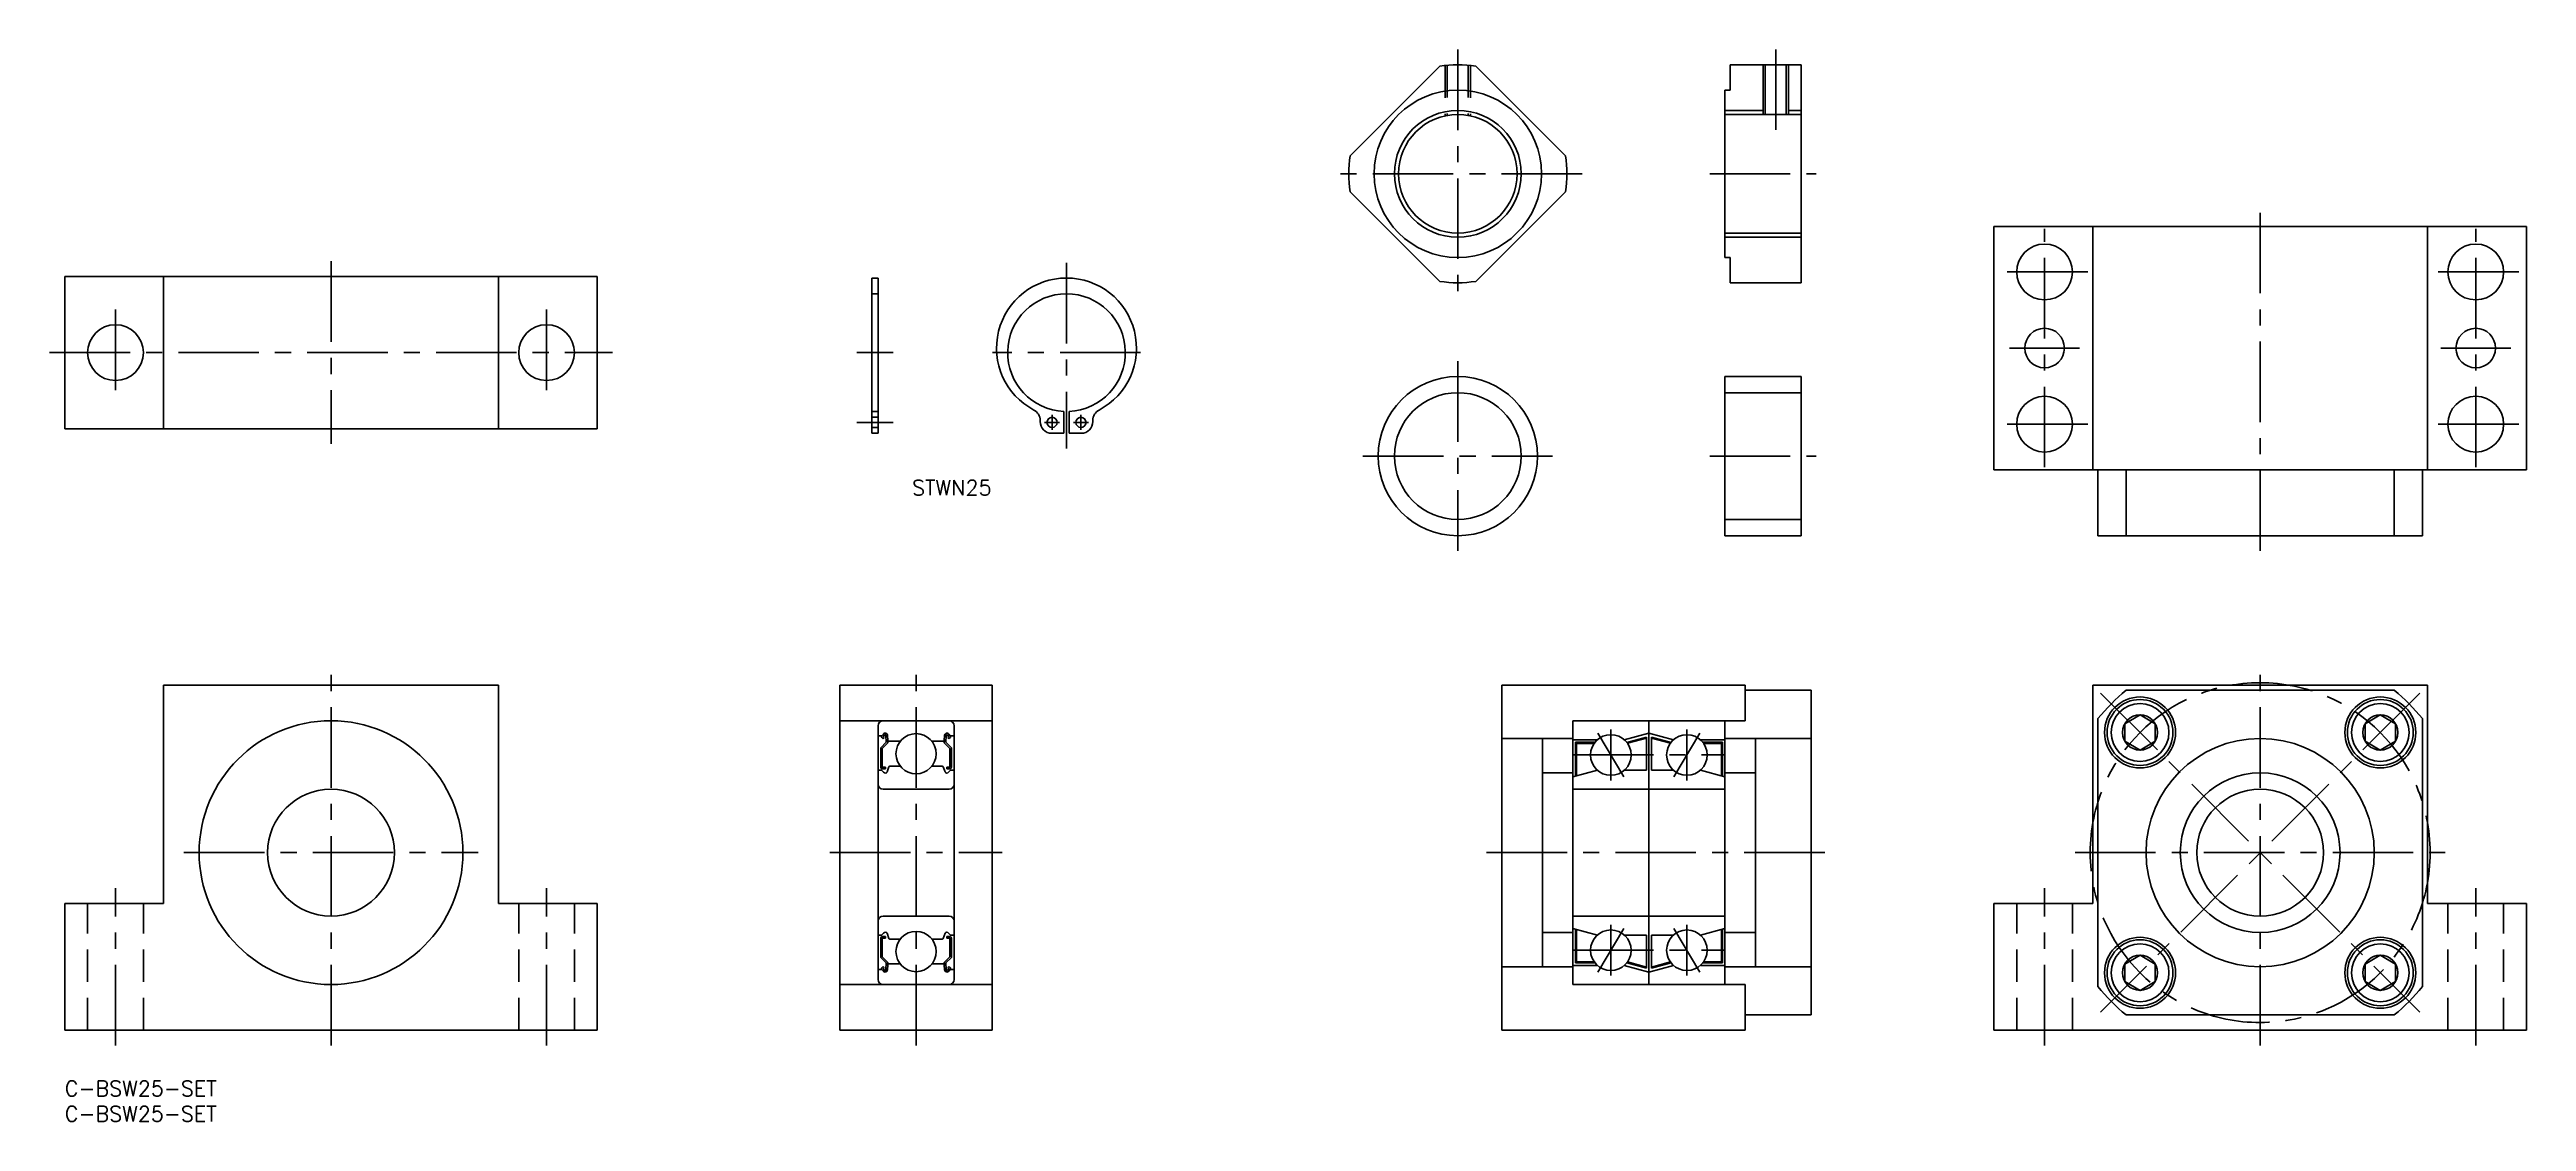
# Model space of a CAD drawing. Extents: x -3 to 485, y -8 to 203.
import ezdxf

# ---------------------------------------------------------------- set-up
doc = ezdxf.new("R2010")
doc.units = 0
doc.header["$LTSCALE"] = 0.5
doc.linetypes.add('CENTER', pattern=[50.8, 31.75, -6.35, 6.35, -6.35])
doc.linetypes.add('DASHED', pattern=[19.05, 12.7, -6.35])
for name, color, linetype in [('MSM_CENTER', 1, 'CENTER'), ('MSM_CONTINUOUS', 7, 'CONTINUOUS'), ('MSM_DASHED', 4, 'DASHED'), ('MSM_NARROW', 5, 'CONTINUOUS'), ('MSM_PART_NUMBER', 7, 'CONTINUOUS')]:
    doc.layers.add(name, color=color, linetype=linetype)
doc.styles.get("Standard").update_dxf_attribs({"font": 'txt.shx', "height": 3, "bigfont": 'bigfont.shx'})

# ---------------------------------------------------------------- blocks, each defined once
blk = doc.blocks.new('*U1')
at = {"layer": 'MSM_PART_NUMBER'}
blk.add_text('C-BSW25-SET', height=3, dxfattribs=at).set_placement((0, -3))
blk = doc.blocks.new('*U2')
at = {"layer": 'MSM_PART_NUMBER'}
blk.add_text('C-BSW25-SET', height=3, dxfattribs=at).set_placement((0, -8))
blk = doc.blocks.new('*U3')
at = {"layer": 'MSM_PART_NUMBER'}
blk.add_text('STWN25', height=3, dxfattribs=at).set_placement((167.06, 115.46))

msp = doc.modelspace()

# ---------------------------------------------------------------- linework, layer by layer
at = {"layer": 'MSM_CENTER'}
for p, q in [((274.66, 203.34), (274.66, 154.34)), ((337.34, 187.52), (337.34, 203.34)), ((299.16, 178.84), (250.16, 178.84)), ((324.34, 178.84), (345.34, 178.84)), ((432.86, 104.48), (432.86, 171.48)), ((390.36, 120.98), (390.36, 167.98)), ((475.36, 120.98), (475.36, 167.98)), ((52.5, 161.58), (52.5, 125.58)), ((197.51, 161.28), (197.51, 124.68)), ((398.86, 159.48), (381.86, 159.48)), ((483.86, 159.48), (466.86, 159.48)), ((10, 152.08), (10, 135.08)), ((95, 152.08), (95, 135.08)), ((-3, 143.58), (108, 143.58)), ((163.35, 143.58), (156.15, 143.58)), ((212.11, 143.58), (182.91, 143.58)), ((274.66, 141.88), (274.66, 104.48)), ((397.26, 144.48), (383.46, 144.48)), ((482.26, 144.48), (468.46, 144.48)), ((163.35, 129.83), (156.15, 129.83)), ((196.16, 129.83), (193.16, 129.83)), ((194.66, 128.33), (194.66, 131.33)), ((201.86, 129.83), (198.86, 129.83)), ((200.36, 128.33), (200.36, 131.33)), ((398.86, 129.48), (381.86, 129.48)), ((483.86, 129.48), (466.86, 129.48)), ((255.96, 123.18), (293.36, 123.18)), ((324.34, 123.18), (345.34, 123.18)), ((52.5, 7), (52.5, 81)), ((167.85, 7), (167.85, 81)), ((432.86, 7), (432.86, 81.5)), ((401.4, 76.47), (464.33, 13.53)), ((464.33, 76.47), (401.4, 13.53)), ((302.27, 68.54), (307.4, 59.96)), ((304.84, 69.25), (304.84, 59.25)), ((322.4, 68.54), (317.27, 59.96)), ((319.84, 69.25), (319.84, 59.25)), ((297.34, 64.25), (327.34, 64.25)), ((23.5, 45), (81.5, 45)), ((150.85, 45), (184.85, 45)), ((280.34, 45), (347.34, 45)), ((396.36, 45), (469.36, 45)), ((10, 7), (10, 38)), ((95, 7), (95, 38)), ((390.36, 7), (390.36, 38)), ((475.36, 7), (475.36, 38)), ((302.27, 21.46), (307.4, 30.04)), ((304.84, 20.75), (304.84, 30.75)), ((322.4, 21.46), (317.27, 30.04)), ((319.84, 20.75), (319.84, 30.75)), ((297.34, 25.75), (327.34, 25.75))]:
    msp.add_line(p, q, dxfattribs=at)
msp.add_circle((432.86, 45), 33.5, dxfattribs=at)
at = {"layer": 'MSM_CONTINUOUS'}
for p, q in [((328.34, 200.34), (342.34, 200.34)), ((328.34, 195.34), (328.34, 200.34)), ((335.27, 200.34), (335.27, 190.52)), ((339.4, 200.34), (339.4, 190.52)), ((342.34, 157.34), (342.34, 200.34)), ((271.12, 200.04), (253.45, 182.38)), ((295.87, 182.38), (278.2, 200.04)), ((327.34, 162.34), (327.34, 195.34)), ((327.34, 195.34), (328.34, 195.34)), ((327.34, 190.52), (342.34, 190.52)), ((271.12, 157.63), (253.45, 175.29)), ((295.87, 175.29), (278.2, 157.63)), ((327.34, 167.15), (342.34, 167.15)), ((485.36, 168.48), (380.36, 168.48)), ((380.36, 120.48), (380.36, 168.48)), ((399.86, 120.48), (399.86, 168.48)), ((465.86, 120.48), (465.86, 168.48)), ((485.36, 120.48), (485.36, 168.48)), ((327.34, 162.34), (328.34, 162.34)), ((328.34, 157.34), (328.34, 162.34)), ((0, 128.58), (0, 158.58)), ((105, 158.58), (0, 158.58)), ((19.5, 128.58), (19.5, 158.58)), ((85.5, 128.58), (85.5, 158.58)), ((105, 128.58), (105, 158.58)), ((159.15, 158.28), (159.15, 127.68)), ((160.35, 158.28), (159.15, 158.28)), ((160.35, 158.28), (160.35, 127.68)), ((328.34, 157.34), (342.34, 157.34)), ((327.34, 138.88), (342.34, 138.88)), ((327.34, 138.88), (327.34, 107.48)), ((342.34, 138.88), (342.34, 107.48)), ((197.01, 131.99), (197.01, 127.68)), ((198.01, 131.99), (198.01, 127.68)), ((342.34, 135.68), (327.34, 135.68)), ((105, 128.58), (0, 128.58)), ((160.35, 127.68), (159.15, 127.68)), ((192.31, 130.23), (192.31, 129.98)), ((197.01, 127.68), (194.61, 127.68)), ((200.41, 127.68), (198.01, 127.68)), ((202.71, 130.23), (202.71, 129.98)), ((485.36, 120.48), (380.36, 120.48)), ((400.86, 107.48), (400.86, 120.48)), ((406.44, 107.48), (406.44, 120.48)), ((459.29, 107.48), (459.29, 120.48)), ((464.86, 107.48), (464.86, 120.48)), ((342.34, 110.68), (327.34, 110.68)), ((327.34, 107.48), (342.34, 107.48)), ((464.86, 107.48), (400.86, 107.48)), ((19.5, 78), (85.5, 78)), ((19.5, 35), (19.5, 78)), ((85.5, 35), (85.5, 78)), ((152.85, 10), (152.85, 78)), ((182.85, 78), (152.85, 78)), ((182.85, 10), (182.85, 78)), ((283.34, 78), (331.34, 78)), ((283.34, 10), (283.34, 78)), ((331.34, 71), (331.34, 78)), ((344.34, 77), (331.34, 77)), ((344.34, 13), (344.34, 77)), ((399.86, 35), (399.86, 78)), ((399.86, 78), (465.86, 78)), ((459.29, 77), (406.44, 77)), ((465.86, 35), (465.86, 78)), ((182.85, 71), (152.85, 71)), ((160.35, 70), (160.35, 20)), ((161.13, 68.05), (161.41, 68.39)), ((174.57, 68.05), (174.28, 68.39)), ((175.35, 70), (175.35, 20)), ((297.34, 71), (331.34, 71)), ((297.34, 19), (297.34, 71)), ((307.48, 67.25), (312.34, 68.55)), ((312.34, 71), (312.34, 19)), ((317.19, 67.25), (312.34, 68.55)), ((327.34, 19), (327.34, 71)), ((400.86, 18.58), (400.86, 71.42)), ((409.17, 72.15), (406.17, 70.42)), ((406.17, 70.42), (406.17, 66.96)), ((412.17, 70.42), (409.17, 72.15)), ((412.17, 66.96), (412.17, 70.42)), ((456.55, 72.15), (453.55, 70.42)), ((453.55, 70.42), (453.55, 66.96)), ((459.55, 70.42), (456.55, 72.15)), ((459.55, 66.96), (459.55, 70.42)), ((464.86, 18.58), (464.86, 71.42)), ((160.55, 68.05), (161.13, 68.05)), ((161.98, 66.75), (160.88, 65.65)), ((160.88, 65.65), (160.88, 61.85)), ((161.39, 67.43), (161.16, 67.63)), ((162.28, 66.63), (161.18, 65.53)), ((161.18, 65.53), (161.18, 61.85)), ((161.36, 67.86), (161.64, 68.19)), ((161.58, 67.66), (161.36, 67.86)), ((161.39, 67.43), (161.58, 67.66)), ((161.92, 68.1), (161.98, 66.75)), ((162.22, 68.13), (162.31, 67.13)), ((162.28, 67.48), (162.28, 66.63)), ((162.5, 66.95), (164.72, 66.95)), ((173.19, 66.95), (170.97, 66.95)), ((173.47, 68.13), (173.39, 67.13)), ((173.42, 67.48), (173.42, 66.63)), ((173.42, 66.63), (174.52, 65.53)), ((173.77, 68.1), (173.72, 66.75)), ((173.72, 66.75), (174.82, 65.65)), ((174.34, 67.86), (174.05, 68.19)), ((174.11, 67.66), (174.34, 67.86)), ((174.3, 67.43), (174.11, 67.66)), ((174.3, 67.43), (174.53, 67.63)), ((174.52, 65.53), (174.52, 61.85)), ((175.15, 68.05), (174.57, 68.05)), ((174.82, 65.65), (174.82, 61.85)), ((283.34, 67.5), (297.34, 67.5)), ((291.34, 67.5), (291.34, 22.5)), ((302.19, 67.25), (297.34, 67.25)), ((297.84, 66.75), (297.84, 60.08)), ((301.71, 66.75), (297.84, 66.75)), ((298.04, 66.55), (298.04, 60.14)), ((301.56, 66.55), (298.04, 66.55)), ((307.97, 66.73), (311.84, 67.77)), ((308.1, 66.56), (311.84, 67.56)), ((311.84, 67.77), (311.84, 61.25)), ((312.84, 67.77), (312.84, 61.25)), ((316.7, 66.73), (312.84, 67.77)), ((316.57, 66.56), (312.84, 67.56)), ((322.48, 67.25), (327.34, 67.25)), ((322.96, 66.75), (326.84, 66.75)), ((323.11, 66.55), (326.64, 66.55)), ((326.64, 66.55), (326.64, 60.14)), ((326.84, 66.75), (326.84, 60.08)), ((327.34, 67.5), (344.34, 67.5)), ((333.34, 67.5), (333.34, 22.5)), ((406.17, 66.96), (409.17, 65.22)), ((409.17, 65.22), (412.17, 66.96)), ((453.55, 66.96), (456.55, 65.22)), ((456.55, 65.22), (459.55, 66.96)), ((160.55, 61.25), (161.05, 61.25)), ((161.05, 61.25), (161.42, 60.88)), ((161.8, 61.85), (161.18, 61.85)), ((161.18, 61.55), (161.8, 61.55)), ((161.8, 61.55), (161.8, 61.85)), ((162.13, 60.9), (162.5, 61.92)), ((162.69, 62.05), (164.72, 62.05)), ((173, 62.05), (170.97, 62.05)), ((173.56, 60.9), (173.19, 61.92)), ((173.9, 61.85), (174.52, 61.85)), ((173.9, 61.55), (173.9, 61.85)), ((174.52, 61.55), (173.9, 61.55)), ((174.65, 61.25), (174.27, 60.88)), ((175.15, 61.25), (174.65, 61.25)), ((291.34, 60.75), (297.34, 60.75)), ((302.19, 61.25), (297.34, 59.95)), ((311.84, 61.25), (307.48, 61.25)), ((312.84, 61.25), (317.19, 61.25)), ((322.48, 61.25), (327.34, 59.95)), ((327.34, 60.75), (333.34, 60.75)), ((161.35, 57.5), (174.35, 57.5)), ((297.34, 57.5), (327.34, 57.5)), ((0, 10), (0, 35)), ((0, 35), (19.5, 35)), ((85.5, 35), (105, 35)), ((105, 10), (105, 35)), ((380.36, 10), (380.36, 35)), ((380.36, 35), (399.86, 35)), ((465.86, 35), (485.36, 35)), ((485.36, 10), (485.36, 35)), ((161.35, 32.5), (174.35, 32.5)), ((297.34, 32.5), (327.34, 32.5)), ((302.19, 28.75), (297.34, 30.05)), ((297.84, 23.25), (297.84, 29.92)), ((298.04, 23.45), (298.04, 29.86)), ((322.48, 28.75), (327.34, 30.05)), ((326.64, 23.45), (326.64, 29.86)), ((326.84, 23.25), (326.84, 29.92)), ((160.55, 28.75), (161.05, 28.75)), ((160.88, 24.35), (160.88, 28.15)), ((161.05, 28.75), (161.42, 29.12)), ((161.18, 28.45), (161.8, 28.45)), ((161.18, 24.47), (161.18, 28.15)), ((161.8, 28.15), (161.18, 28.15)), ((162.28, 23.37), (161.18, 24.47)), ((161.8, 28.45), (161.8, 28.15)), ((162.13, 29.1), (162.5, 28.08)), ((162.69, 27.95), (164.72, 27.95)), ((173, 27.95), (170.97, 27.95)), ((173.56, 29.1), (173.19, 28.08)), ((173.42, 23.37), (174.52, 24.47)), ((174.52, 28.45), (173.9, 28.45)), ((173.9, 28.45), (173.9, 28.15)), ((173.9, 28.15), (174.52, 28.15)), ((174.65, 28.75), (174.27, 29.12)), ((174.52, 24.47), (174.52, 28.15)), ((175.15, 28.75), (174.65, 28.75)), ((174.82, 24.35), (174.82, 28.15)), ((291.34, 29.25), (297.34, 29.25)), ((311.84, 28.75), (307.48, 28.75)), ((311.84, 22.23), (311.84, 28.75)), ((312.84, 22.23), (312.84, 28.75)), ((312.84, 28.75), (317.19, 28.75)), ((327.34, 29.25), (333.34, 29.25)), ((409.17, 24.78), (406.17, 23.04)), ((412.17, 23.04), (409.17, 24.78)), ((456.55, 24.78), (453.55, 23.04)), ((459.55, 23.04), (456.55, 24.78)), ((160.55, 21.95), (161.13, 21.95)), ((161.98, 23.25), (160.88, 24.35)), ((161.13, 21.95), (161.41, 21.61)), ((161.39, 22.57), (161.16, 22.37)), ((161.58, 22.34), (161.36, 22.14)), ((161.36, 22.14), (161.64, 21.81)), ((161.39, 22.57), (161.58, 22.34)), ((161.92, 21.9), (161.98, 23.25)), ((162.22, 21.87), (162.31, 22.87)), ((162.28, 22.52), (162.28, 23.37)), ((162.5, 23.05), (164.72, 23.05)), ((173.19, 23.05), (170.97, 23.05)), ((173.47, 21.87), (173.39, 22.87)), ((173.42, 22.52), (173.42, 23.37)), ((173.72, 23.25), (174.82, 24.35)), ((173.77, 21.9), (173.72, 23.25)), ((174.34, 22.14), (174.05, 21.81)), ((174.3, 22.57), (174.11, 22.34)), ((174.11, 22.34), (174.34, 22.14)), ((174.57, 21.95), (174.28, 21.61)), ((174.3, 22.57), (174.53, 22.37)), ((175.15, 21.95), (174.57, 21.95)), ((283.34, 22.5), (297.34, 22.5)), ((302.19, 22.75), (297.34, 22.75)), ((301.71, 23.25), (297.84, 23.25)), ((301.56, 23.45), (298.04, 23.45)), ((307.48, 22.75), (312.34, 21.45)), ((307.97, 23.27), (311.84, 22.23)), ((308.1, 23.44), (311.84, 22.44)), ((317.19, 22.75), (312.34, 21.45)), ((316.57, 23.44), (312.84, 22.44)), ((316.7, 23.27), (312.84, 22.23)), ((322.48, 22.75), (327.34, 22.75)), ((322.96, 23.25), (326.84, 23.25)), ((323.11, 23.45), (326.64, 23.45)), ((327.34, 22.5), (344.34, 22.5)), ((406.17, 23.04), (406.17, 19.58)), ((406.17, 19.58), (409.17, 17.85)), ((409.17, 17.85), (412.17, 19.58)), ((412.17, 19.58), (412.17, 23.04)), ((453.55, 23.04), (453.55, 19.58)), ((453.55, 19.58), (456.55, 17.85)), ((456.55, 17.85), (459.55, 19.58)), ((459.55, 19.58), (459.55, 23.04)), ((182.85, 19), (152.85, 19)), ((297.34, 19), (331.34, 19)), ((331.34, 10), (331.34, 19)), ((0, 10), (105, 10)), ((182.85, 10), (152.85, 10)), ((283.34, 10), (331.34, 10)), ((344.34, 13), (331.34, 13)), ((380.36, 10), (485.36, 10)), ((406.44, 13), (459.29, 13))]:
    msp.add_line(p, q, dxfattribs=at)
for centre, radius in [((274.66, 178.84), 16.5), ((274.66, 178.84), 11.69), ((390.36, 159.48), 5.5), ((475.36, 159.48), 5.5), ((10, 143.58), 5.5), ((95, 143.58), 5.5), ((390.36, 144.48), 3.9), ((475.36, 144.48), 3.9), ((274.66, 123.18), 15.7), ((274.66, 123.18), 12.5), ((390.36, 129.48), 5.5), ((475.36, 129.48), 5.5), ((194.66, 129.83), 1), ((200.36, 129.83), 1), ((409.17, 68.69), 7), ((409.17, 68.69), 6.5), ((409.17, 68.69), 5.7), ((456.55, 68.69), 7), ((456.55, 68.69), 6.5), ((456.55, 68.69), 5.7), ((52.5, 45), 26), ((167.85, 64.5), 3.97), ((409.17, 68.69), 3.46), ((456.55, 68.69), 3.46), ((304.84, 64.25), 4), ((319.84, 64.25), 4), ((432.86, 45), 22.5), ((432.86, 45), 15.75), ((52.5, 45), 12.5), ((432.86, 45), 12.5), ((167.85, 25.5), 3.97), ((304.84, 25.75), 4), ((319.84, 25.75), 4), ((409.17, 21.31), 7), ((409.17, 21.31), 6.5), ((409.17, 21.31), 5.7), ((409.17, 21.31), 3.46), ((456.55, 21.31), 7), ((456.55, 21.31), 6.5), ((456.55, 21.31), 5.7), ((456.55, 21.31), 3.46)]:
    msp.add_circle(centre, radius, dxfattribs=at)
for centre, radius, start, end in [((274.66, 178.84), 21.5, 80.516, 99.484), ((274.66, 178.84), 21.5, 170.516, 189.484), ((274.66, 178.84), 21.5, 350.516, 9.484), ((197.51, 144.48), 13.8, 297.7645, 242.2355), ((274.66, 178.84), 21.5, 260.516, 279.484), ((197.51, 143.58), 11.6, 272.4704, 267.5296), ((190.01, 130.23), 2.3, 360, 62.2355), ((205.01, 130.23), 2.3, 117.7645, 180), ((194.61, 129.98), 2.3, 180, 270), ((200.41, 129.98), 2.3, 270, 0), ((432.86, 45), 41.5, 129.5486, 140.4514), ((432.86, 45), 41.5, 39.5486, 50.4514), ((161.35, 70), 1, 90, 180), ((161.76, 68.09), 0.46, 4.9869, 139.9105), ((173.93, 68.09), 0.46, 40.0895, 175.0131), ((174.35, 70), 1, 0, 90), ((160.55, 68.25), 0.2, 180, 270), ((161.35, 67.86), 0.3, 139.9105, 229.9992), ((161.76, 68.09), 0.16, 2.3754, 139.9946), ((162.5, 67.15), 0.2, 184.9869, 270), ((173.19, 67.15), 0.2, 270, 355.0131), ((173.93, 68.09), 0.16, 40.0054, 177.6246), ((174.34, 67.86), 0.3, 310.0008, 40.0895), ((175.15, 68.25), 0.2, 270, 0), ((160.55, 61.05), 0.2, 90, 180), ((161.18, 61.85), 0.3, 180, 270), ((161.84, 61.3), 0.6, 225.0023, 267.936), ((161.85, 61), 0.3, 265.4914, 340.0304), ((162.69, 61.85), 0.2, 90, 160.0304), ((173, 61.85), 0.2, 19.9696, 90), ((173.85, 61), 0.3, 199.9696, 274.5086), ((173.85, 61.3), 0.6, 272.064, 314.9977), ((174.52, 61.85), 0.3, 270, 0), ((175.15, 61.05), 0.2, 0, 90), ((161.35, 58.5), 1, 180, 270), ((174.35, 58.5), 1, 270, 0), ((161.35, 31.5), 1, 90, 180), ((174.35, 31.5), 1, 0, 90), ((160.55, 28.95), 0.2, 180, 270), ((161.18, 28.15), 0.3, 90, 180), ((161.84, 28.7), 0.6, 92.064, 134.9977), ((161.85, 29), 0.3, 19.9696, 94.5086), ((162.69, 28.15), 0.2, 199.9696, 270), ((173, 28.15), 0.2, 270, 340.0304), ((173.85, 29), 0.3, 85.4914, 160.0304), ((173.85, 28.7), 0.6, 45.0023, 87.936), ((174.52, 28.15), 0.3, 0, 90), ((175.15, 28.95), 0.2, 270, 0), ((160.55, 21.75), 0.2, 90, 180), ((161.35, 20), 1, 180, 270), ((161.35, 22.14), 0.3, 130.0008, 220.0895), ((161.76, 21.91), 0.46, 220.0895, 355.0131), ((161.76, 21.91), 0.16, 220.0054, 357.6246), ((162.5, 22.85), 0.2, 90, 175.0131), ((173.19, 22.85), 0.2, 4.9869, 90), ((173.93, 21.91), 0.46, 184.9869, 319.9105), ((173.93, 21.91), 0.16, 182.3754, 319.9946), ((174.35, 20), 1, 270, 0), ((174.34, 22.14), 0.3, 319.9105, 49.9992), ((175.15, 21.75), 0.2, 0, 90), ((432.86, 45), 41.5, 219.5486, 230.4514), ((432.86, 45), 41.5, 309.5486, 320.4514)]:
    msp.add_arc(centre, radius, start, end, dxfattribs=at)
at = {"layer": 'MSM_DASHED'}
for p, q in [((272.59, 200.24), (272.59, 190.34)), ((276.73, 200.24), (276.73, 190.34)), ((272.16, 200.19), (272.16, 190.25)), ((277.16, 200.19), (277.16, 190.25)), ((160.35, 155.18), (159.15, 155.18)), ((160.35, 131.98), (159.15, 131.98)), ((160.35, 130.83), (159.15, 130.83)), ((160.35, 128.83), (159.15, 128.83)), ((4.5, 10), (4.5, 35)), ((15.5, 10), (15.5, 35)), ((89.5, 10), (89.5, 35)), ((100.5, 10), (100.5, 35)), ((384.86, 10), (384.86, 35)), ((395.86, 10), (395.86, 35)), ((469.86, 10), (469.86, 35)), ((480.86, 10), (480.86, 35))]:
    msp.add_line(p, q, dxfattribs=at)
at = {"layer": 'MSM_NARROW'}
for p, q in [((334.84, 200.34), (334.84, 190.52)), ((339.84, 200.34), (339.84, 190.52)), ((327.34, 191.34), (334.84, 191.34)), ((339.84, 191.34), (342.34, 191.34)), ((327.34, 166.34), (342.34, 166.34))]:
    msp.add_line(p, q, dxfattribs=at)
msp.add_circle((274.66, 178.84), 12.5, dxfattribs=at)

# ---------------------------------------------------------------- block references
at = {"layer": 'MSM_CONTINUOUS'}
for name in ['*U3', '*U1', '*U2']:
    msp.add_blockref(name, (0, 0), dxfattribs=at)

doc.saveas('drawing.dxf')
